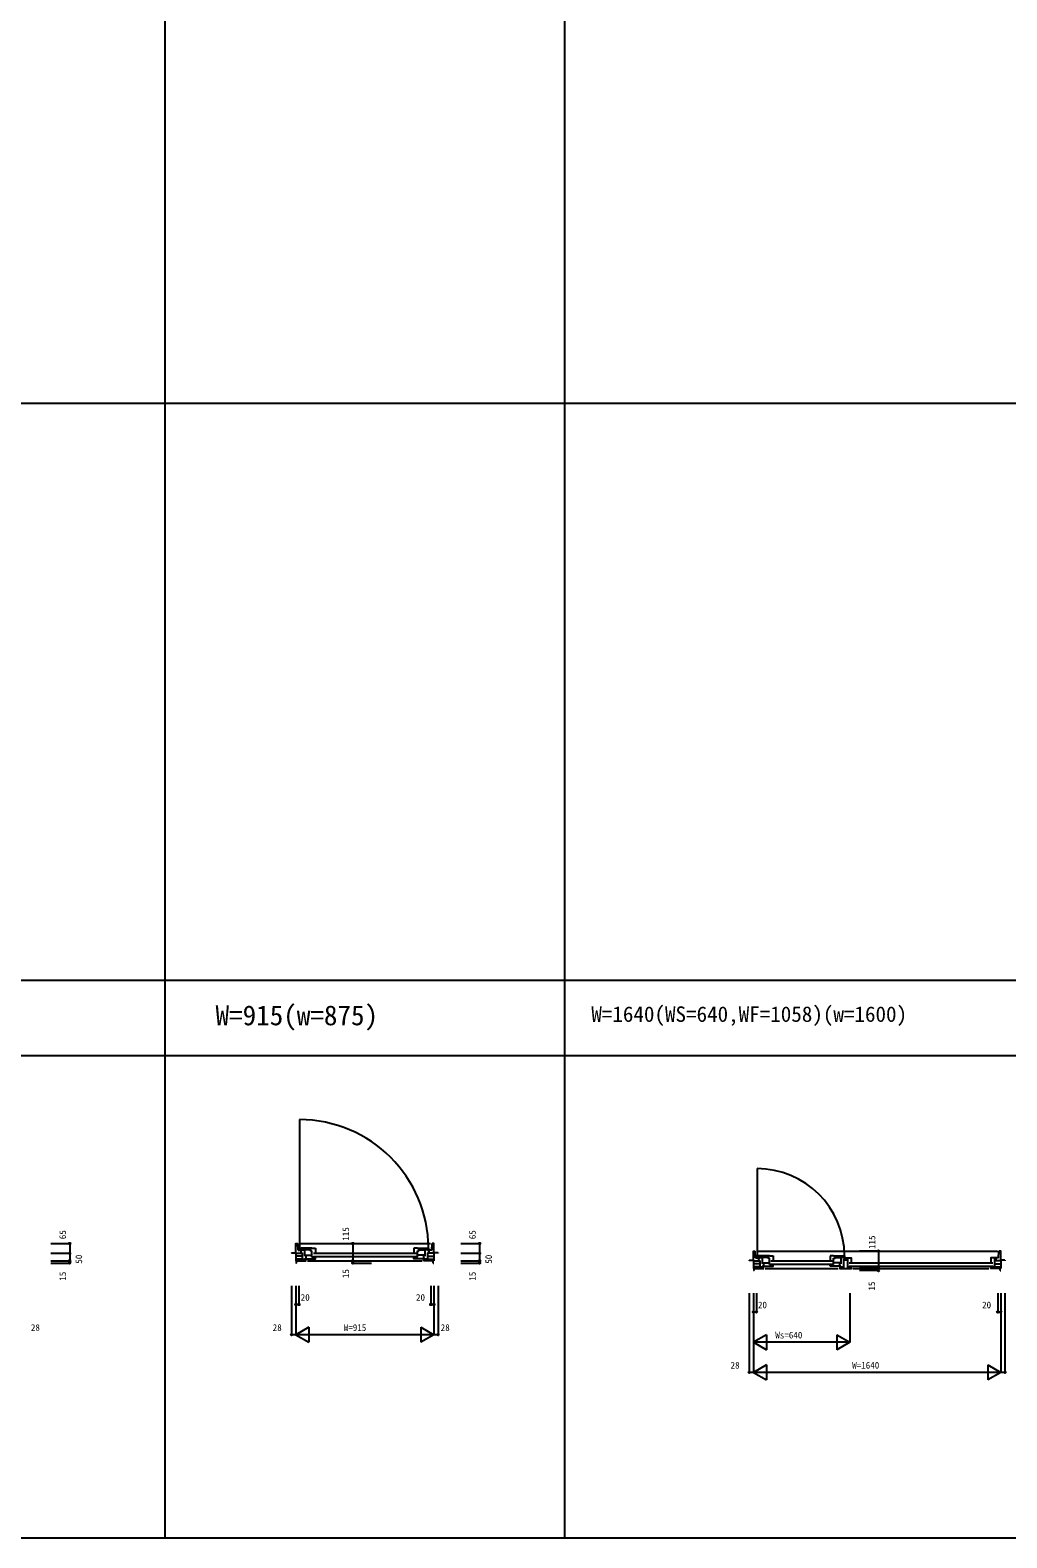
# Model space of a CAD drawing. Units: millimetres, scale not verified. Extents: x -13750 to 13750, y -10000 to 10000.
# Drawn here: x -6195 to 282, y -10000 to 0 of the extents above; entities that cross this region are included whole.
import ezdxf
from ezdxf.enums import TextEntityAlignment as Align

# ---------------------------------------------------------------- set-up
doc = ezdxf.new("R2010")
doc.units = ezdxf.units.MM
doc.header["$LTSCALE"] = 50
for name, color, linetype in [('0-0_0', 3, 'Continuous'), ('0-2_YKK_B1', 4, 'Continuous'), ('0-4_YKK_F1', 7, 'Continuous'), ('0-6_YKK_N1', 2, 'Continuous')]:
    doc.layers.add(name, color=color, linetype=linetype)
doc.styles.add('ＭＳ ゴシック', font='')
doc.styles.get('ＭＳ ゴシック').set_extended_font_data('MS Gothic')

msp = doc.modelspace()

# ---------------------------------------------------------------- linework, layer by layer
at = {"layer": '0-2_YKK_B1'}
for p, q in [((-4408.8, -7226.2), (-4408.8, -8071.8)), ((-1374.63, -7551.19), (-1374.63, -8121.8)), ((-4418.14, -8092.5), (-4420.5, -8047.5)), ((-4418.14, -8092.5), (-4390.5, -8092.5)), ((-4400.1, -8081.5), (-4417.5, -8081.5)), ((-4410.5, -8047.5), (-3539.5, -8047.5)), ((-4408.8, -8072.8), (-4408.8, -8090.2)), ((-4399.7, -8092.5), (-4399.7, -8109.4)), ((-4326.5, -8078.5), (-4398.5, -8078.5)), ((-4398.5, -8078.5), (-4398.5, -8089.5)), ((-4398.5, -8089.5), (-4374.5, -8089.5)), ((-4374.5, -8089.5), (-4374.5, -8131.5)), ((-4335.7, -8089.5), (-4374.5, -8089.5)), ((-4326.5, -8078.5), (-4326.5, -8081.4)), ((-4326.5, -8078.7), (-4302.5, -8078.7)), ((-4326.5, -8138), (-4326.5, -8095.4)), ((-4302.5, -8078.7), (-4302.5, -8114.5)), ((-3625.5, -8078.7), (-3649.5, -8078.7)), ((-3649.5, -8078.7), (-3649.5, -8114.5)), ((-3625.5, -8078.5), (-3553.5, -8078.5)), ((-3625.5, -8078.5), (-3625.5, -8081.4)), ((-3625.5, -8138), (-3625.5, -8095.4)), ((-3616.3, -8089.5), (-3577.5, -8089.5)), ((-3553.5, -8089.5), (-3577.5, -8089.5)), ((-3577.5, -8089.5), (-3577.5, -8131.5)), ((-3531.86, -8092.5), (-3559.5, -8092.5)), ((-3553.5, -8078.5), (-3553.5, -8089.5)), ((-3550.3, -8092.5), (-3550.3, -8109.4)), ((-3531.86, -8092.5), (-3529.5, -8047.5)), ((-1383.98, -8142.5), (-1386.33, -8097.5)), ((-1376.33, -8097.5), (219.67, -8097.5)), ((227.31, -8142.5), (229.67, -8097.5)), ((-4460.5, -8109.1), (-4460.5, -8112.5)), ((-4432.5, -8109.1), (-4432.5, -8162.5)), ((-4432.5, -8112.5), (-4390.5, -8112.5)), ((-4390.5, -8132.5), (-4432.5, -8132.5)), ((-4390.5, -8152.5), (-4432.5, -8152.5)), ((-4428.5, -8162.5), (-4432.5, -8162.5)), ((-4428.5, -8177.5), (-4432.5, -8177.5)), ((-4428.5, -8177.5), (-4428.5, -8162.5)), ((-4428.5, -8162.5), (-4364.5, -8162.5)), ((-4399.7, -8109.4), (-4390.5, -8109.4)), ((-4390.5, -8109.4), (-4390.5, -8152.5)), ((-4390.5, -8152.5), (-4378.5, -8152.5)), ((-4378.5, -8162.5), (-4378.5, -8152.5)), ((-4378.5, -8152.5), (-4374.3, -8152.5)), ((-4366.5, -8162.5), (-4366.5, -8152.5)), ((-4365.4, -8126.1), (-4326.5, -8126.1)), ((-4354.5, -8162.5), (-3595.5, -8162.5)), ((-4316.5, -8112.5), (-3635.5, -8112.5)), ((-4316.5, -8134.5), (-3635.5, -8134.5)), ((-3586.6, -8126.1), (-3625.5, -8126.1)), ((-3521.5, -8162.5), (-3585.5, -8162.5)), ((-3583.5, -8162.5), (-3583.5, -8152.5)), ((-3571.5, -8152.5), (-3575.7, -8152.5)), ((-3571.5, -8162.5), (-3571.5, -8152.5)), ((-3559.5, -8152.5), (-3571.5, -8152.5)), ((-3550.3, -8109.4), (-3559.5, -8109.4)), ((-3559.5, -8109.4), (-3559.5, -8152.5)), ((-3517.5, -8112.5), (-3559.5, -8112.5)), ((-3559.5, -8132.5), (-3517.5, -8132.5)), ((-3559.5, -8152.5), (-3517.5, -8152.5)), ((-3521.5, -8177.5), (-3521.5, -8162.5)), ((-3521.5, -8162.5), (-3517.5, -8162.5)), ((-3521.5, -8177.5), (-3517.5, -8177.5)), ((-3517.5, -8109.1), (-3517.5, -8162.5)), ((-3489.5, -8109.1), (-3489.5, -8112.5)), ((-1426.33, -8159.1), (-1426.33, -8162.5)), ((-1398.33, -8159.1), (-1398.33, -8212.5)), ((-1398.33, -8162.5), (-1356.33, -8162.5)), ((-1356.33, -8182.5), (-1398.33, -8182.5)), ((-1383.98, -8142.5), (-1356.33, -8142.5)), ((-1365.93, -8131.5), (-1383.33, -8131.5)), ((-1374.63, -8122.8), (-1374.63, -8140.2)), ((-1365.53, -8142.5), (-1365.53, -8159.4)), ((-1365.53, -8159.4), (-1356.33, -8159.4)), ((-1292.33, -8128.5), (-1364.33, -8128.5)), ((-1364.33, -8128.5), (-1364.33, -8139.5)), ((-1364.33, -8139.5), (-1340.33, -8139.5)), ((-1356.33, -8159.4), (-1356.33, -8202.5)), ((-1340.33, -8139.5), (-1340.33, -8181.5)), ((-1301.53, -8139.5), (-1340.33, -8139.5)), ((-1331.23, -8176.1), (-1292.33, -8176.1)), ((-1292.33, -8128.5), (-1292.33, -8131.4)), ((-1292.33, -8128.7), (-1268.33, -8128.7)), ((-1292.33, -8188), (-1292.33, -8145.4)), ((-1282.33, -8162.5), (-876.33, -8162.5)), ((-1282.33, -8184.5), (-876.33, -8184.5)), ((-1268.33, -8128.7), (-1268.33, -8164.5)), ((-866.33, -8128.7), (-890.33, -8128.7)), ((-890.33, -8128.7), (-890.33, -8164.5)), ((-818.33, -8198.5), (-890.33, -8198.5)), ((-866.33, -8128.5), (-794.33, -8128.5)), ((-866.33, -8128.5), (-866.33, -8131.4)), ((-866.33, -8188), (-866.33, -8145.4)), ((-827.43, -8176.1), (-866.33, -8176.1)), ((-857.13, -8139.5), (-818.33, -8139.5)), ((-794.33, -8139.5), (-818.33, -8139.5)), ((-818.33, -8139.5), (-818.33, -8181.5)), ((-800.33, -8148.7), (-800.33, -8212.5)), ((-800.33, -8157), (-774.33, -8157)), ((-794.33, -8128.5), (-794.33, -8139.5)), ((-791.13, -8142.5), (-791.13, -8157)), ((-783.53, -8142.5), (-783.53, -8157)), ((-774.33, -8148.7), (-774.33, -8212.5)), ((-764.33, -8176.5), (189.67, -8176.5)), ((-764.33, -8198.5), (189.67, -8198.5)), ((227.31, -8142.5), (199.67, -8142.5)), ((199.67, -8142.5), (199.67, -8153.5)), ((208.87, -8157), (199.67, -8157)), ((199.67, -8157), (199.67, -8202.5)), ((241.67, -8162.5), (199.67, -8162.5)), ((199.67, -8182.5), (241.67, -8182.5)), ((208.87, -8142.5), (208.87, -8157)), ((241.67, -8159.1), (241.67, -8212.5)), ((269.67, -8159.1), (269.67, -8162.5)), ((-1356.33, -8202.5), (-1398.33, -8202.5)), ((-1394.33, -8212.5), (-1398.33, -8212.5)), ((-1394.33, -8227.5), (-1398.33, -8227.5)), ((-1394.33, -8227.5), (-1394.33, -8212.5)), ((-1394.33, -8212.5), (-1330.33, -8212.5)), ((-1356.33, -8202.5), (-1344.33, -8202.5)), ((-1344.33, -8212.5), (-1344.33, -8202.5)), ((-1344.33, -8202.5), (-1340.13, -8202.5)), ((-1332.33, -8212.5), (-1332.33, -8202.5)), ((-1320.33, -8212.5), (-836.34, -8212.5)), ((-816.53, -8202.5), (-800.33, -8202.5)), ((-812.33, -8202.5), (-812.33, -8212.5)), ((-774.33, -8202.5), (-758.13, -8202.5)), ((-762.33, -8202.5), (-762.33, -8212.5)), ((-738.34, -8212.5), (163.67, -8212.5)), ((237.67, -8212.5), (173.67, -8212.5)), ((175.67, -8212.5), (175.67, -8202.5)), ((175.67, -8202.5), (179.97, -8202.5)), ((187.67, -8202.5), (183.47, -8202.5)), ((187.67, -8212.5), (187.67, -8202.5)), ((199.67, -8202.5), (187.67, -8202.5)), ((199.67, -8202.5), (241.67, -8202.5)), ((237.67, -8227.5), (237.67, -8212.5)), ((237.67, -8212.5), (241.67, -8212.5)), ((237.67, -8227.5), (241.67, -8227.5))]:
    msp.add_line(p, q, dxfattribs=at)
for points in [[(-4460.5, -8109.1), (-4432.5, -8109.1), (-4432.5, -8047.5), (-4420.5, -8047.5)], [(-4326.5, -8095.4), (-4335.7, -8095.4), (-4335.7, -8078.5)], [(-3625.5, -8095.4), (-3616.3, -8095.4), (-3616.3, -8078.5)], [(-3489.5, -8109.1), (-3517.5, -8109.1), (-3517.5, -8047.5), (-3529.5, -8047.5)], [(-1426.33, -8159.1), (-1398.33, -8159.1), (-1398.33, -8097.5), (-1386.33, -8097.5)], [(269.67, -8159.1), (241.67, -8159.1), (241.67, -8097.5), (229.67, -8097.5)], [(-4374.5, -8126.1), (-4365.4, -8126.1), (-4365.4, -8148.5)], [(-4374.5, -8148.5), (-4302.5, -8148.5), (-4302.5, -8138), (-4326.5, -8138)], [(-3577.5, -8148.5), (-3649.5, -8148.5), (-3649.5, -8138), (-3625.5, -8138)], [(-3577.5, -8126.1), (-3586.6, -8126.1), (-3586.6, -8148.5)], [(-1340.33, -8176.1), (-1331.23, -8176.1), (-1331.23, -8198.5)], [(-1340.33, -8198.5), (-1268.33, -8198.5), (-1268.33, -8188), (-1292.33, -8188)], [(-1292.33, -8145.4), (-1301.53, -8145.4), (-1301.53, -8128.5)], [(-890.33, -8198.5), (-890.33, -8188), (-866.33, -8188)], [(-866.33, -8145.4), (-857.13, -8145.4), (-857.13, -8128.5)], [(-818.33, -8176.1), (-827.43, -8176.1), (-827.43, -8198.5)], [(-800.33, -8145.4), (-800.33, -8142.5), (-774.33, -8142.5), (-774.33, -8145.4)], [(-774.33, -8142.7), (-750.33, -8142.7), (-750.33, -8178.5)], [(199.67, -8142.7), (175.67, -8142.7), (175.67, -8178.5)], [(-820.03, -8202.5), (-824.33, -8202.5), (-824.33, -8210.7), (-826.33, -8210.7), (-826.33, -8212.5), (-748.33, -8212.5), (-748.33, -8210.7), (-750.33, -8210.7), (-750.33, -8202.5), (-754.63, -8202.5)]]:
    msp.add_lwpolyline(points, dxfattribs=at)
for centre in [(-4408.8, -8081.5), (-1374.63, -8131.5)]:
    msp.add_circle(centre, 6.7, dxfattribs=at)
for centre, radius, start in [((-4408.8, -8081.5), 855.3, 0.22452), ((-1374.63, -8131.5), 580.3, 0.24515)]:
    msp.add_arc(centre, radius, start, 90, dxfattribs=at)
at = {"layer": '0-4_YKK_F1'}
for p, q in [((-5300, -10000), (-5300, 9500)), ((-2650, -10000), (-2650, 9500)), ((-13750, -2475), (13250, -2475)), ((-13750, -6300), (13250, -6300)), ((-13750, -6800), (13250, -6800)), ((-13750, -10000), (13750, -10000))]:
    msp.add_line(p, q, dxfattribs=at)
at = {"layer": '0-6_YKK_N1'}
for p, q in [((-6057, -8047.5), (-5932, -8047.5)), ((-5932, -8047.5), (-5932, -8177.5)), ((-4054.94, -8047.5), (-4054.94, -8177.5)), ((-4054.94, -8047.5), (-3929.94, -8047.5)), ((-3339.5, -8047.5), (-3214.5, -8047.5)), ((-3214.5, -8047.5), (-3214.5, -8177.5)), ((-569.45, -8097.5), (-694.45, -8097.5)), ((-569.45, -8097.5), (-569.45, -8227.5)), ((-6057, -8112.5), (-5932, -8112.5)), ((-6057, -8162.5), (-5932, -8162.5)), ((-6057, -8177.5), (-5932, -8177.5)), ((-4054.94, -8162.5), (-3929.94, -8162.5)), ((-4054.94, -8177.5), (-3929.94, -8177.5)), ((-3339.5, -8112.5), (-3214.5, -8112.5)), ((-3339.5, -8162.5), (-3214.5, -8162.5)), ((-3339.5, -8177.5), (-3214.5, -8177.5)), ((-569.45, -8212.5), (-694.45, -8212.5)), ((-569.45, -8227.5), (-694.45, -8227.5)), ((-4460.5, -8327.5), (-4460.5, -8652.5)), ((-4432.5, -8327.5), (-4432.5, -8652.5)), ((-4412.5, -8327.5), (-4412.5, -8452.5)), ((-3537.5, -8327.5), (-3537.5, -8452.5)), ((-3517.5, -8327.5), (-3517.5, -8652.5)), ((-3489.5, -8327.5), (-3489.5, -8652.5)), ((-1426.33, -8377.5), (-1426.33, -8902.5)), ((-1398.33, -8377.5), (-1398.33, -8902.5)), ((-1378.33, -8377.5), (-1378.33, -8502.5)), ((-758.33, -8377.5), (-758.33, -8702.5)), ((221.67, -8377.5), (221.67, -8502.5)), ((241.67, -8377.5), (241.67, -8902.5)), ((269.67, -8377.5), (269.67, -8902.5)), ((-4412.5, -8452.5), (-4432.5, -8452.5)), ((-3537.5, -8452.5), (-3517.5, -8452.5)), ((-1378.33, -8502.5), (-1398.33, -8502.5)), ((221.67, -8502.5), (241.67, -8502.5)), ((-3489.5, -8652.5), (-4460.5, -8652.5)), ((-4345.9, -8602.5), (-4432.5, -8652.5)), ((-4432.5, -8652.5), (-4345.9, -8702.5)), ((-4345.9, -8602.5), (-4345.9, -8702.5)), ((-3604.1, -8602.5), (-3604.1, -8702.5)), ((-3604.1, -8602.5), (-3517.5, -8652.5)), ((-3517.5, -8652.5), (-3604.1, -8702.5)), ((-1311.73, -8652.5), (-1398.33, -8702.5)), ((-1311.73, -8652.5), (-1311.73, -8752.5)), ((-844.94, -8652.5), (-844.94, -8752.5)), ((-844.94, -8652.5), (-758.33, -8702.5)), ((-1398.33, -8702.5), (-1311.73, -8752.5)), ((-758.33, -8702.5), (-1398.33, -8702.5)), ((-758.33, -8702.5), (-844.94, -8752.5)), ((-1311.73, -8852.5), (-1398.33, -8902.5)), ((-1311.73, -8852.5), (-1311.73, -8952.5)), ((155.06, -8852.5), (241.67, -8902.5)), ((155.06, -8852.5), (155.06, -8952.5)), ((269.67, -8902.5), (-1426.33, -8902.5)), ((-1398.33, -8902.5), (-1311.73, -8952.5)), ((241.67, -8902.5), (155.06, -8952.5))]:
    msp.add_line(p, q, dxfattribs=at)
for centre in [(-5932, -8047.5), (-4054.94, -8047.5), (-3214.5, -8047.5), (-569.45, -8097.5), (-5932, -8112.5), (-5932, -8162.5), (-5932, -8177.5), (-4054.94, -8162.5), (-4054.69, -8177.5), (-3214.5, -8112.5), (-3214.5, -8162.5), (-3214.5, -8177.5), (-569.45, -8212.5), (-569.45, -8227.5), (-4432.5, -8452.5), (-4412.5, -8452.5), (-3537.5, -8452.5), (-3517.5, -8452.5), (-1398.33, -8502.5), (-1378.33, -8502.5), (221.67, -8502.5), (241.67, -8502.5), (-4460.5, -8652.5), (-3489.5, -8652.5), (-1426.33, -8902.5), (269.67, -8902.5)]:
    msp.add_circle(centre, 5, dxfattribs=at)

# ---------------------------------------------------------------- texts
at = {"layer": '0-0_0', "style": 'ＭＳ ゴシック'}
for s, height, p in [('W=915(w=875)', 132, (-4965, -6640)), ('W=1640(WS=640,WF=1058)(w=1600)', 102.6, (-2473.33, -6608.33))]:
    msp.add_text(s, height=height, dxfattribs=at).set_placement(p, align=Align.BOTTOM_LEFT)
at = {"layer": '0-6_YKK_N1', "style": 'ＭＳ ゴシック'}
for s, p in [('65', (-5944, -8019.2)), ('115', (-4066.94, -8029.2)), ('65', (-3226.5, -8019.2)), ('115', (-576.83, -8084.23)), ('50', (-5836.76, -8181.59)), ('50', (-3119.26, -8181.59)), ('15', (-5944, -8294.56)), ('15', (-4066.94, -8277.51)), ('15', (-3226.5, -8294.56)), ('15', (-578.69, -8360.16))]:
    msp.add_text(s, height=43.99, rotation=90, dxfattribs=at).set_placement(p, align=Align.BOTTOM_LEFT)
for s, p in [('20', (-4400.35, -8440.5)), ('20', (-3635.83, -8440.5)), ('20', (-1368.2, -8490.5)), ('20', (118, -8490.5)), ('28', (-6189.57, -8640.5)), ('28', (-4586.15, -8640.5)), ('W=915', (-4115, -8640.5)), ('28', (-3472.07, -8640.5)), ('Ws=640', (-1253.33, -8690.5)), ('28', (-1549.99, -8890.5)), ('W=1640', (-743.33, -8890.5))]:
    msp.add_text(s, height=43.99, dxfattribs=at).set_placement(p, align=Align.BOTTOM_LEFT)

doc.saveas('drawing.dxf')
